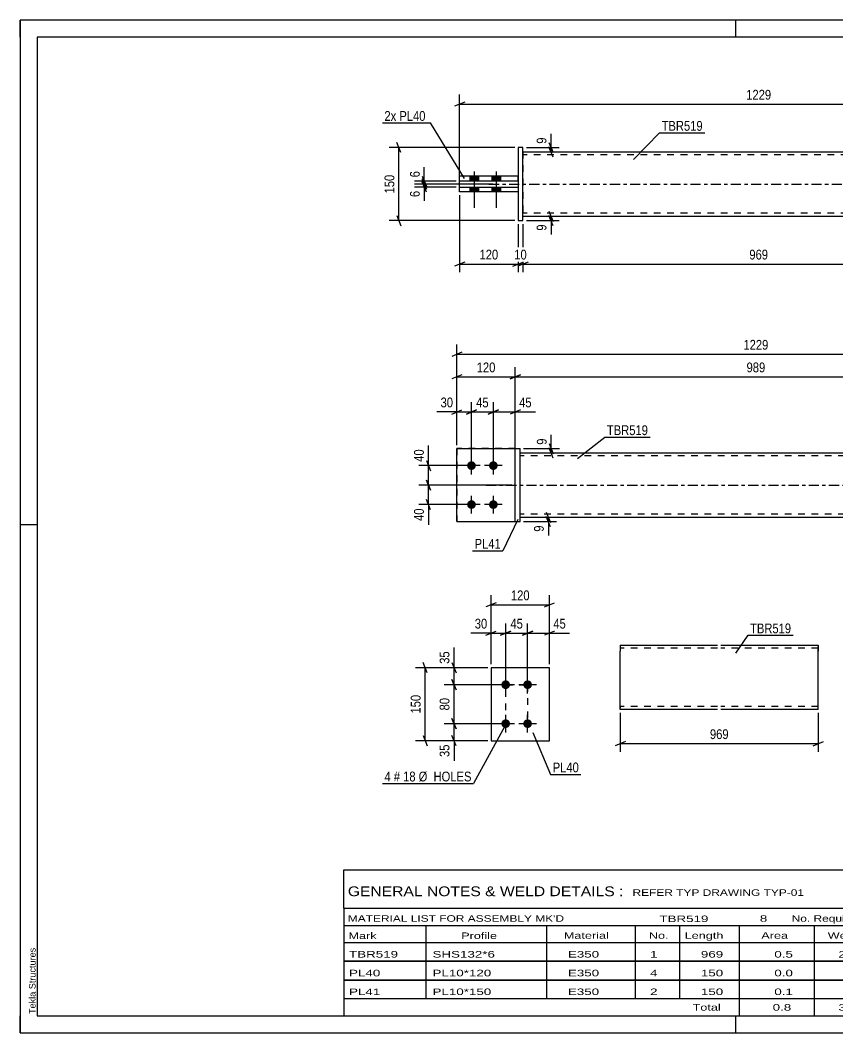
# Model space of a CAD drawing. Header units: millimetres. Extents: x 0 to 420, y 0 to 297.
# Drawn here: x 0 to 239.9, y 0 to 297 of the extents above; entities that cross this region are included whole.
import ezdxf

# ---------------------------------------------------------------- set-up
doc = ezdxf.new("R2010")
doc.units = ezdxf.units.MM
doc.linetypes.add('DXK_LINE_DOT2', pattern=[3.9198, 1.9599, -1.9599])
doc.linetypes.add('DXK_LINE_DOT3', pattern=[5.9187, 2.979, -0.9799, 0.9799, -0.9799])
doc.styles.add('Arial', font='arial.ttf', dxfattribs={"height": 0.2})
doc.styles.add('Arial Narrow', font='ARIALN.TTF', dxfattribs={"height": 0.2})

# ---------------------------------------------------------------- blocks, each defined once
blk = doc.blocks.new('Unknown-581632626-1163')
at = {"color": 5, "linetype": 'Continuous'}
for p, q in [((420, 297), (0, 297)), ((0, 297), (0, 0)), ((0, 292), (0, 297)), ((210, 292), (210, 297)), ((415, 292), (5, 292)), ((5, 292), (5, 5)), ((5, 149), (0, 149)), ((0, 0), (0, 5)), ((5, 5), (415, 5)), ((210, 0), (210, 5)), ((0, 0), (420, 0))]:
    blk.add_line(p, q, dxfattribs=at)
at = {"color": 174, "linetype": 'Continuous', "style": 'Arial'}
blk.add_text('Tekla Structures', height=1.9102, rotation=90, dxfattribs=at).set_placement((4.5, 5.5))
blk = doc.blocks.new('Part-581632626-1815 - 1791')
at = {"color": 2, "linetype": 'Continuous'}
for p, q in [((145.29, 149.92), (145.29, 171.35)), ((145.29, 171.35), (146.72, 171.35)), ((146.72, 149.92), (146.72, 171.35)), ((145.29, 149.92), (146.72, 149.92))]:
    blk.add_line(p, q, dxfattribs=at)
blk = doc.blocks.new('Bolt-581632626-1799 - 1791')
at = {"linetype": 'Continuous'}
for points in [[(132.43, 165.07, -1), (132.43, 167.64, -1)], [(138.86, 165.07, -1), (138.86, 167.64, -1)], [(132.43, 153.64, -1), (132.43, 156.21, -1)], [(138.86, 153.64, -1), (138.86, 156.21, -1)]]:
    blk.add_hatch(color=1, dxfattribs=at).paths.add_polyline_path(points)
at = {"color": 1, "linetype": 'Continuous'}
for p, q in [((135.01, 166.35), (129.86, 166.35)), ((132.43, 163.78), (132.43, 168.92)), ((141.43, 166.35), (136.29, 166.35)), ((138.86, 163.78), (138.86, 168.92)), ((132.43, 152.35), (132.43, 157.5)), ((138.86, 152.35), (138.86, 157.5)), ((135.01, 154.92), (129.86, 154.92)), ((141.43, 154.92), (136.29, 154.92))]:
    blk.add_line(p, q, dxfattribs=at)
blk = doc.blocks.new('Part-581632626-1805 - 1791')
at = {"color": 2, "linetype": 'Continuous'}
for p, q in [((146.72, 170.07), (285.12, 170.07)), ((146.72, 151.21), (285.12, 151.21))]:
    blk.add_line(p, q, dxfattribs=at)
at = {"color": 7, "linetype": 'DXK_LINE_DOT2'}
for p, q in [((146.72, 151.21), (146.72, 170.07)), ((285.12, 170.07), (285.12, 151.21)), ((285.12, 169.21), (146.72, 169.21)), ((285.12, 152.07), (146.72, 152.07))]:
    blk.add_line(p, q, dxfattribs=at)
at = {"color": 7, "linetype": 'DXK_LINE_DOT3'}
blk.add_line((136.72, 160.64), (295.12, 160.64), dxfattribs=at)
blk = doc.blocks.new('Part-581632626-1820 - 1791')
at = {"color": 7, "linetype": 'DXK_LINE_DOT2'}
for p, q in [((145.29, 171.35), (128.15, 171.35)), ((128.15, 171.35), (128.15, 149.92)), ((145.29, 149.92), (145.29, 171.35)), ((128.15, 149.92), (145.29, 149.92))]:
    blk.add_line(p, q, dxfattribs=at)
blk = doc.blocks.new('Part-581632626-1825 - 1791')
at = {"color": 2, "linetype": 'Continuous'}
for p, q in [((128.15, 149.92), (128.15, 171.35)), ((128.15, 171.35), (145.29, 171.35)), ((128.15, 149.92), (145.29, 149.92))]:
    blk.add_line(p, q, dxfattribs=at)
at = {"color": 7, "linetype": 'DXK_LINE_DOT2'}
blk.add_line((145.29, 149.92), (145.29, 171.35), dxfattribs=at)
blk = doc.blocks.new('Part-581632626-2156 - 2128')
at = {"color": 2, "linetype": 'Continuous'}
for p, q in [((147.54, 258.37), (285.95, 258.37)), ((147.54, 239.51), (285.95, 239.51))]:
    blk.add_line(p, q, dxfattribs=at)
at = {"color": 7, "linetype": 'DXK_LINE_DOT2'}
for p, q in [((147.54, 258.37), (147.54, 239.51)), ((285.95, 257.51), (147.54, 257.51)), ((285.95, 258.37), (285.95, 239.51)), ((285.95, 240.37), (147.54, 240.37))]:
    blk.add_line(p, q, dxfattribs=at)
at = {"color": 7, "linetype": 'DXK_LINE_DOT3'}
blk.add_line((137.54, 248.94), (295.95, 248.94), dxfattribs=at)
blk = doc.blocks.new('Part-581632626-2140 - 2128')
at = {"color": 2, "linetype": 'Continuous'}
for p, q in [((147.54, 259.66), (146.12, 259.66)), ((146.12, 259.66), (146.12, 238.23)), ((147.54, 238.23), (147.54, 259.66)), ((146.12, 238.23), (147.54, 238.23))]:
    blk.add_line(p, q, dxfattribs=at)
blk = doc.blocks.new('Part-581632626-2150 - 2128')
at = {"color": 2, "linetype": 'Continuous'}
for p, q in [((128.97, 248.08), (146.12, 248.08)), ((128.97, 246.65), (128.97, 248.08)), ((146.12, 246.65), (128.97, 246.65)), ((146.12, 248.08), (146.12, 246.65))]:
    blk.add_line(p, q, dxfattribs=at)
blk = doc.blocks.new('Part-581632626-2145 - 2128')
at = {"color": 2, "linetype": 'Continuous'}
for p, q in [((146.12, 251.23), (128.97, 251.23)), ((128.97, 249.8), (128.97, 251.23)), ((146.12, 249.8), (128.97, 249.8)), ((146.12, 249.8), (146.12, 251.23))]:
    blk.add_line(p, q, dxfattribs=at)
blk = doc.blocks.new('Bolt-581632626-2158 - 2128')
at = {"linetype": 'Continuous'}
for points in [[(131.97, 249.8), (134.54, 249.8), (134.54, 251.23), (131.97, 251.23)], [(131.97, 249.8), (134.54, 249.8), (134.54, 251.23), (131.97, 251.23)], [(138.4, 249.8), (140.97, 249.8), (140.97, 251.23), (138.4, 251.23)], [(138.4, 249.8), (140.97, 249.8), (140.97, 251.23), (138.4, 251.23)], [(131.97, 246.65), (134.54, 246.65), (134.54, 248.08), (131.97, 248.08)], [(131.97, 246.65), (134.54, 246.65), (134.54, 248.08), (131.97, 248.08)], [(138.4, 246.65), (140.97, 246.65), (140.97, 248.08), (138.4, 248.08)], [(138.4, 246.65), (140.97, 246.65), (140.97, 248.08), (138.4, 248.08)]]:
    blk.add_hatch(color=1, dxfattribs=at).paths.add_polyline_path(points)
at = {"color": 1, "linetype": 'Continuous'}
for p, q in [((133.26, 252.65), (133.26, 241.94)), ((133.26, 252.65), (133.26, 241.94)), ((139.69, 252.65), (139.69, 241.94)), ((139.69, 252.65), (139.69, 241.94)), ((131.97, 251.23), (131.97, 249.8)), ((131.97, 251.23), (131.97, 249.8)), ((134.54, 251.23), (134.54, 249.8)), ((134.54, 251.23), (134.54, 249.8)), ((138.4, 251.23), (138.4, 249.8)), ((138.4, 251.23), (138.4, 249.8)), ((140.97, 251.23), (140.97, 249.8)), ((140.97, 251.23), (140.97, 249.8)), ((131.97, 248.08), (131.97, 246.65)), ((131.97, 248.08), (131.97, 246.65)), ((134.54, 248.08), (134.54, 246.65)), ((134.54, 248.08), (134.54, 246.65)), ((138.4, 248.08), (138.4, 246.65)), ((138.4, 248.08), (138.4, 246.65)), ((140.97, 248.08), (140.97, 246.65)), ((140.97, 248.08), (140.97, 246.65))]:
    blk.add_line(p, q, dxfattribs=at)
blk = doc.blocks.new('Bolt-581632626-1444 - 1410')
at = {"linetype": 'Continuous'}
for points in [[(142.48, 100.81, -1), (142.48, 103.38, -1)], [(148.91, 100.81, -1), (148.91, 103.38, -1)], [(142.48, 89.38, -1), (142.48, 91.95, -1)], [(148.91, 89.38, -1), (148.91, 91.95, -1)]]:
    blk.add_hatch(color=1, dxfattribs=at).paths.add_polyline_path(points)
at = {"color": 1, "linetype": 'Continuous'}
for p, q in [((142.48, 99.52), (142.48, 104.66)), ((148.91, 99.52), (148.91, 104.66)), ((145.05, 102.09), (139.91, 102.09)), ((151.48, 102.09), (146.34, 102.09)), ((142.48, 88.09), (142.48, 93.24)), ((148.91, 88.09), (148.91, 93.24)), ((145.05, 90.66), (139.91, 90.66)), ((151.48, 90.66), (146.34, 90.66))]:
    blk.add_line(p, q, dxfattribs=at)
blk = doc.blocks.new('Part-581632626-1459 - 1410')
at = {"color": 2, "linetype": 'Continuous'}
for p, q in [((155.34, 107.09), (138.2, 107.09)), ((138.2, 107.09), (138.2, 85.66)), ((155.34, 85.66), (155.34, 107.09)), ((138.2, 85.66), (155.34, 85.66))]:
    blk.add_line(p, q, dxfattribs=at)
blk = doc.blocks.new('Part-581632626-1273 - 1255')
at = {"color": 2, "linetype": 'Continuous'}
for p, q in [((176.1, 113.66), (176.1, 111.95)), ((176.1, 113.66), (204.67, 113.66)), ((205.67, 113.66), (234.24, 113.66)), ((234.24, 113.66), (234.24, 113.53)), ((234.24, 113.53), (234.24, 111.95)), ((176.1, 95.86), (176.1, 111.95)), ((234.24, 94.8), (234.24, 111.95)), ((176.1, 94.93), (176.1, 95.86)), ((176.1, 94.8), (176.1, 94.93)), ((204.67, 94.8), (176.1, 94.8)), ((234.24, 94.8), (205.67, 94.8))]:
    blk.add_line(p, q, dxfattribs=at)
at = {"color": 7, "linetype": 'DXK_LINE_DOT2'}
for p, q in [((234.24, 111.95), (234.24, 113.16)), ((204.67, 112.8), (176.1, 112.8)), ((234.24, 112.8), (205.67, 112.8)), ((176.1, 95.86), (176.1, 95.3)), ((176.1, 95.66), (176.1, 95.72)), ((204.67, 95.66), (176.1, 95.66)), ((234.24, 95.66), (205.67, 95.66)), ((234.24, 95.66), (234.24, 95.72))]:
    blk.add_line(p, q, dxfattribs=at)
blk = doc.blocks.new('Rectangle-581632626-1568 - 1410')
at = {"color": 1, "linetype": 'DXK_LINE_DOT2'}
blk.add_lwpolyline([(142.48, 102.09), (148.91, 102.09), (148.91, 90.66), (142.48, 90.66), (142.48, 102.09)], close=True, dxfattribs=at)
blk = doc.blocks.new('StraightDimension-581632626-1869 - 1791')
at = {"color": 7, "linetype": 'Continuous'}
for p, q in [((144.29, 160.64), (116.95, 160.64)), ((119.2, 162.14), (120.4, 159.14)), ((119.8, 154.92), (119.8, 160.64)), ((131.43, 154.92), (116.95, 154.92)), ((120.4, 153.42), (119.2, 156.42))]:
    blk.add_line(p, q, dxfattribs=at)
at = {"color": 0}
blk.add_wipeout([(119.05, 154.4), (114.85, 154.4), (114.85, 149.54), (119.05, 149.54)], dxfattribs=at)
at = {"color": 7, "linetype": 'Continuous'}
blk.add_line((119.8, 154.92), (119.8, 149.02), dxfattribs=at)
blk.add_line((119.8, 154.92), (119.8, 149.02), dxfattribs=at)
at = {"color": 3, "style": 'Arial Narrow'}
blk.add_text('40', height=2.863, rotation=90.0002, dxfattribs=at).set_placement((118.45, 150.14))
blk = doc.blocks.new('StraightDimension-581632626-2089 - 1791')
at = {"color": 7, "linetype": 'Continuous'}
for p, q in [((155.25, 172.85), (156.45, 169.85)), ((147.72, 171.35), (158.25, 171.35)), ((147.72, 170.07), (158.25, 170.07)), ((156.45, 168.57), (155.25, 171.57)), ((155.85, 170.07), (155.85, 171.35))]:
    blk.add_line(p, q, dxfattribs=at)
at = {"color": 0}
blk.add_wipeout([(155.1, 174.91), (150.9, 174.91), (150.9, 171.88), (155.1, 171.88)], dxfattribs=at)
at = {"color": 7, "linetype": 'Continuous'}
blk.add_line((155.85, 171.35), (155.85, 175.43), dxfattribs=at)
blk.add_line((155.85, 171.35), (155.85, 175.43), dxfattribs=at)
at = {"color": 3, "style": 'Arial Narrow'}
blk.add_text('9', height=2.86, rotation=90.0002, dxfattribs=at).set_placement((154.5, 172.48))
blk = doc.blocks.new('StraightDimension-581632626-1924 - 1791')
at = {"color": 7, "linetype": 'Continuous'}
for p, q in [((132.43, 167.35), (132.43, 184.95)), ((138.86, 167.35), (138.86, 184.95)), ((130.93, 181.5), (133.93, 182.7)), ((132.43, 182.1), (138.86, 182.1)), ((140.36, 182.7), (137.36, 181.5))]:
    blk.add_line(p, q, dxfattribs=at)
at = {"color": 0}
blk.add_wipeout([(138.08, 182.85), (138.08, 187.05), (133.22, 187.05), (133.22, 182.85)], dxfattribs=at)
at = {"color": 3, "style": 'Arial Narrow'}
blk.add_text('45', height=2.863, dxfattribs=at).set_placement((133.82, 183.45))
blk = doc.blocks.new('StraightDimension-581632626-1860 - 1791')
at = {"color": 7, "linetype": 'Continuous'}
for p, q in [((154.4, 152.71), (155.6, 149.71)), ((147.72, 151.21), (157.4, 151.21)), ((147.72, 149.92), (157.4, 149.92)), ((155.6, 148.42), (154.4, 151.42)), ((155, 149.92), (155, 151.21))]:
    blk.add_line(p, q, dxfattribs=at)
at = {"color": 0}
blk.add_wipeout([(154.25, 149.4), (150.05, 149.4), (150.05, 146.37), (154.25, 146.37)], dxfattribs=at)
at = {"color": 7, "linetype": 'Continuous'}
blk.add_line((155, 149.92), (155, 145.85), dxfattribs=at)
blk.add_line((155, 149.92), (155, 145.85), dxfattribs=at)
at = {"color": 3, "style": 'Arial Narrow'}
blk.add_text('9', height=2.86, rotation=90.0002, dxfattribs=at).set_placement((153.65, 146.97))
blk = doc.blocks.new('StraightDimension-581632626-1878 - 1791')
at = {"color": 7, "linetype": 'Continuous'}
for p, q in [((131.43, 166.35), (116.95, 166.35)), ((119.2, 167.85), (120.4, 164.85)), ((119.8, 160.64), (119.8, 166.35)), ((144.29, 160.64), (116.95, 160.64)), ((120.4, 159.14), (119.2, 162.14))]:
    blk.add_line(p, q, dxfattribs=at)
at = {"color": 0}
blk.add_wipeout([(119.05, 171.73), (114.85, 171.73), (114.85, 166.88), (119.05, 166.88)], dxfattribs=at)
at = {"color": 7, "linetype": 'Continuous'}
blk.add_line((119.8, 166.35), (119.8, 172.26), dxfattribs=at)
blk.add_line((119.8, 166.35), (119.8, 172.26), dxfattribs=at)
at = {"color": 3, "style": 'Arial Narrow'}
blk.add_text('40', height=2.863, rotation=90.0002, dxfattribs=at).set_placement((118.45, 167.48))
blk = doc.blocks.new('StraightDimension-581632626-1908 - 1791')
at = {"color": 7, "linetype": 'Continuous'}
for p, q in [((138.86, 167.35), (138.86, 184.95)), ((145.29, 172.35), (145.29, 184.95)), ((137.36, 181.5), (140.36, 182.7)), ((138.86, 182.1), (145.29, 182.1)), ((146.79, 182.7), (143.79, 181.5))]:
    blk.add_line(p, q, dxfattribs=at)
at = {"color": 0}
blk.add_wipeout([(150.67, 182.85), (150.67, 187.05), (145.82, 187.05), (145.82, 182.85)], dxfattribs=at)
at = {"color": 7, "linetype": 'Continuous'}
blk.add_line((145.29, 182.1), (151.2, 182.1), dxfattribs=at)
blk.add_line((145.29, 182.1), (151.2, 182.1), dxfattribs=at)
at = {"color": 3, "style": 'Arial Narrow'}
blk.add_text('45', height=2.863, dxfattribs=at).set_placement((146.42, 183.45))
blk = doc.blocks.new('StraightDimension-581632626-1937 - 1791')
at = {"color": 7, "linetype": 'Continuous'}
for p, q in [((128.15, 172.35), (128.15, 184.95)), ((132.43, 167.35), (132.43, 184.95)), ((126.65, 181.5), (129.65, 182.7)), ((128.15, 182.1), (132.43, 182.1)), ((133.93, 182.7), (130.93, 181.5))]:
    blk.add_line(p, q, dxfattribs=at)
at = {"color": 0}
blk.add_wipeout([(127.62, 182.85), (127.62, 187.05), (122.77, 187.05), (122.77, 182.85)], dxfattribs=at)
at = {"color": 7, "linetype": 'Continuous'}
blk.add_line((128.15, 182.1), (122.24, 182.1), dxfattribs=at)
blk.add_line((128.15, 182.1), (122.24, 182.1), dxfattribs=at)
at = {"color": 3, "style": 'Arial Narrow'}
blk.add_text('30', height=2.863, dxfattribs=at).set_placement((123.37, 183.45))
blk = doc.blocks.new('StraightDimension-581632626-2023 - 1791')
at = {"color": 7, "linetype": 'Continuous'}
for p, q in [((129.65, 199.61), (126.65, 198.41)), ((128.15, 172.35), (128.15, 201.86)), ((128.15, 199.01), (303.69, 199.01)), ((302.19, 198.41), (305.19, 199.61)), ((303.69, 172.35), (303.69, 201.86))]:
    blk.add_line(p, q, dxfattribs=at)
at = {"color": 0}
blk.add_wipeout([(220.18, 199.76), (220.18, 203.96), (211.66, 203.96), (211.66, 199.76)], dxfattribs=at)
at = {"color": 3, "style": 'Arial Narrow'}
blk.add_text('1229', height=2.863, dxfattribs=at).set_placement((212.26, 200.36))
blk = doc.blocks.new('StraightDimension-581632626-3385 - 1791')
at = {"color": 7, "linetype": 'Continuous'}
for p, q in [((145.29, 161.64), (145.29, 195.24)), ((286.55, 172.35), (286.55, 195.24)), ((146.79, 192.99), (143.79, 191.79)), ((145.29, 192.39), (286.55, 192.39)), ((285.05, 191.79), (288.05, 192.99))]:
    blk.add_line(p, q, dxfattribs=at)
at = {"color": 0}
blk.add_wipeout([(219.26, 193.14), (219.26, 197.34), (212.58, 197.34), (212.58, 193.14)], dxfattribs=at)
at = {"color": 3, "style": 'Arial Narrow'}
blk.add_text('989', height=2.863, dxfattribs=at).set_placement((213.18, 193.74))
blk = doc.blocks.new('StraightDimension-581632626-3386 - 1791')
at = {"color": 7, "linetype": 'Continuous'}
for p, q in [((128.15, 172.35), (128.15, 195.24)), ((145.29, 161.64), (145.29, 195.24)), ((129.65, 192.99), (126.65, 191.79)), ((128.15, 192.39), (145.29, 192.39)), ((143.79, 191.79), (146.79, 192.99))]:
    blk.add_line(p, q, dxfattribs=at)
at = {"color": 0}
blk.add_wipeout([(140.06, 193.14), (140.06, 197.34), (133.38, 197.34), (133.38, 193.14)], dxfattribs=at)
at = {"color": 3, "style": 'Arial Narrow'}
blk.add_text('120', height=2.863, dxfattribs=at).set_placement((133.98, 193.74))
blk = doc.blocks.new('StraightDimension-581632626-2214 - 2128')
at = {"color": 7, "linetype": 'Continuous'}
for p, q in [((148.54, 259.66), (158.18, 259.66)), ((155.18, 261.16), (156.38, 258.16)), ((156.38, 256.87), (155.18, 259.87)), ((155.78, 258.37), (155.78, 259.66)), ((148.54, 258.37), (158.18, 258.37))]:
    blk.add_line(p, q, dxfattribs=at)
at = {"color": 0}
blk.add_wipeout([(155.03, 263.21), (150.83, 263.21), (150.83, 260.18), (155.03, 260.18)], dxfattribs=at)
at = {"color": 7, "linetype": 'Continuous'}
blk.add_line((155.78, 259.66), (155.78, 263.73), dxfattribs=at)
blk.add_line((155.78, 259.66), (155.78, 263.73), dxfattribs=at)
at = {"color": 3, "style": 'Arial Narrow'}
blk.add_text('9', height=2.86, rotation=90.0002, dxfattribs=at).set_placement((154.43, 260.78))
blk = doc.blocks.new('StraightDimension-581632626-3455 - 2128')
at = {"color": 7, "linetype": 'Continuous'}
for p, q in [((128.97, 245.65), (128.97, 223.08)), ((146.12, 237.23), (146.12, 223.08)), ((130.47, 226.08), (127.47, 224.88)), ((144.62, 224.88), (147.62, 226.08)), ((128.97, 225.48), (146.12, 225.48))]:
    blk.add_line(p, q, dxfattribs=at)
at = {"color": 0}
blk.add_wipeout([(140.89, 226.23), (140.89, 230.43), (134.2, 230.43), (134.2, 226.23)], dxfattribs=at)
at = {"color": 3, "style": 'Arial Narrow'}
blk.add_text('120', height=2.863, dxfattribs=at).set_placement((134.8, 226.83))
blk = doc.blocks.new('StraightDimension-581632626-2162 - 2128')
at = {"color": 7, "linetype": 'Continuous'}
for p, q in [((127.97, 249.8), (115.75, 249.8)), ((118, 251.3), (119.2, 248.3)), ((119.2, 247.44), (118, 250.44)), ((118.6, 248.94), (118.6, 249.8)), ((138.69, 248.94), (115.75, 248.94))]:
    blk.add_line(p, q, dxfattribs=at)
at = {"color": 0}
blk.add_wipeout([(117.85, 253.35), (113.65, 253.35), (113.65, 250.32), (117.85, 250.32)], dxfattribs=at)
at = {"color": 7, "linetype": 'Continuous'}
blk.add_line((118.6, 249.8), (118.6, 253.88), dxfattribs=at)
blk.add_line((118.6, 249.8), (118.6, 253.88), dxfattribs=at)
at = {"color": 3, "style": 'Arial Narrow'}
blk.add_text('6', height=2.86, rotation=90.0002, dxfattribs=at).set_placement((117.25, 250.92))
blk = doc.blocks.new('StraightDimension-581632626-2174 - 2128')
at = {"color": 7, "linetype": 'Continuous'}
for p, q in [((118, 250.44), (119.2, 247.44)), ((119.2, 246.58), (118, 249.58)), ((138.69, 248.94), (115.75, 248.94)), ((127.97, 248.08), (115.75, 248.08)), ((118.6, 248.08), (118.6, 248.94))]:
    blk.add_line(p, q, dxfattribs=at)
at = {"color": 0}
blk.add_wipeout([(117.85, 247.56), (113.65, 247.56), (113.65, 244.53), (117.85, 244.53)], dxfattribs=at)
at = {"color": 7, "linetype": 'Continuous'}
blk.add_line((118.6, 248.08), (118.6, 244.01), dxfattribs=at)
blk.add_line((118.6, 248.08), (118.6, 244.01), dxfattribs=at)
at = {"color": 3, "style": 'Arial Narrow'}
blk.add_text('6', height=2.86, rotation=90.0002, dxfattribs=at).set_placement((117.25, 245.13))
blk = doc.blocks.new('StraightDimension-581632626-2282 - 2128')
at = {"color": 7, "linetype": 'Continuous'}
for p, q in [((128.97, 247.65), (128.97, 275.22)), ((304.52, 247.66), (304.52, 275.22)), ((130.47, 272.97), (127.47, 271.77)), ((128.97, 272.37), (304.52, 272.37)), ((303.02, 271.77), (306.02, 272.97))]:
    blk.add_line(p, q, dxfattribs=at)
at = {"color": 0}
blk.add_wipeout([(221, 273.12), (221, 277.32), (212.49, 277.32), (212.49, 273.12)], dxfattribs=at)
at = {"color": 3, "style": 'Arial Narrow'}
blk.add_text('1229', height=2.863, dxfattribs=at).set_placement((213.09, 273.72))
blk = doc.blocks.new('StraightDimension-581632626-2293 - 2128')
at = {"color": 7, "linetype": 'Continuous'}
for p, q in [((145.12, 259.66), (108.29, 259.66)), ((111.74, 258.16), (110.54, 261.16)), ((111.14, 238.23), (111.14, 259.66)), ((145.12, 238.23), (108.29, 238.23)), ((110.54, 239.73), (111.74, 236.73))]:
    blk.add_line(p, q, dxfattribs=at)
at = {"color": 0}
blk.add_wipeout([(110.39, 252.28), (106.19, 252.28), (106.19, 245.6), (110.39, 245.6)], dxfattribs=at)
at = {"color": 3, "style": 'Arial Narrow'}
blk.add_text('150', height=2.863, rotation=90.0002, dxfattribs=at).set_placement((109.79, 246.2))
blk = doc.blocks.new('StraightDimension-581632626-2304 - 2128')
at = {"color": 7, "linetype": 'Continuous'}
for p, q in [((155.18, 241.01), (156.38, 238.01)), ((148.54, 239.51), (158.18, 239.51)), ((148.54, 238.23), (158.18, 238.23)), ((156.38, 236.73), (155.18, 239.73)), ((155.78, 238.23), (155.78, 239.51))]:
    blk.add_line(p, q, dxfattribs=at)
at = {"color": 0}
blk.add_wipeout([(155.03, 237.7), (150.83, 237.7), (150.83, 234.67), (155.03, 234.67)], dxfattribs=at)
at = {"color": 7, "linetype": 'Continuous'}
blk.add_line((155.78, 238.23), (155.78, 234.15), dxfattribs=at)
blk.add_line((155.78, 238.23), (155.78, 234.15), dxfattribs=at)
at = {"color": 3, "style": 'Arial Narrow'}
blk.add_text('9', height=2.86, rotation=90.0002, dxfattribs=at).set_placement((154.43, 235.27))
blk = doc.blocks.new('StraightDimension-581632626-3453 - 2128')
at = {"color": 7, "linetype": 'Continuous'}
for p, q in [((147.54, 237.23), (147.54, 223.08)), ((285.95, 237.23), (285.95, 223.08)), ((149.04, 226.08), (146.04, 224.88)), ((284.45, 224.88), (287.45, 226.08)), ((147.54, 225.48), (285.95, 225.48))]:
    blk.add_line(p, q, dxfattribs=at)
at = {"color": 0}
blk.add_wipeout([(220.09, 226.23), (220.09, 230.43), (213.4, 230.43), (213.4, 226.23)], dxfattribs=at)
at = {"color": 3, "style": 'Arial Narrow'}
blk.add_text('969', height=2.863, dxfattribs=at).set_placement((214, 226.83))
blk = doc.blocks.new('StraightDimension-581632626-3454 - 2128')
at = {"color": 7, "linetype": 'Continuous'}
for p, q in [((146.12, 237.23), (146.12, 223.08)), ((147.54, 237.23), (147.54, 223.08)), ((144.62, 224.88), (147.62, 226.08)), ((149.04, 226.08), (146.04, 224.88)), ((146.12, 225.48), (147.54, 225.48))]:
    blk.add_line(p, q, dxfattribs=at)
at = {"color": 0}
blk.add_wipeout([(149.26, 226.23), (149.26, 230.43), (144.4, 230.43), (144.4, 226.23)], dxfattribs=at)
at = {"color": 3, "style": 'Arial Narrow'}
blk.add_text('10', height=2.863, dxfattribs=at).set_placement((145, 226.83))
blk = doc.blocks.new('StraightDimension-581632626-1474 - 1410')
at = {"color": 7, "linetype": 'Continuous'}
for p, q in [((141.48, 102.09), (124.46, 102.09)), ((126.71, 103.59), (127.91, 100.59)), ((127.31, 90.66), (127.31, 102.09)), ((127.91, 89.16), (126.71, 92.16)), ((141.48, 90.66), (124.46, 90.66))]:
    blk.add_line(p, q, dxfattribs=at)
at = {"color": 0}
blk.add_wipeout([(126.56, 98.81), (122.36, 98.81), (122.36, 93.95), (126.56, 93.95)], dxfattribs=at)
at = {"color": 3, "style": 'Arial Narrow'}
blk.add_text('80', height=2.863, rotation=90.0002, dxfattribs=at).set_placement((125.96, 94.55))
blk = doc.blocks.new('StraightDimension-581632626-1484 - 1410')
at = {"color": 7, "linetype": 'Continuous'}
for p, q in [((137.2, 107.09), (124.46, 107.09)), ((126.71, 108.59), (127.91, 105.59)), ((127.31, 102.09), (127.31, 107.09)), ((141.48, 102.09), (124.46, 102.09)), ((127.91, 100.59), (126.71, 103.59))]:
    blk.add_line(p, q, dxfattribs=at)
at = {"color": 0}
blk.add_wipeout([(126.56, 112.47), (122.36, 112.47), (122.36, 107.62), (126.56, 107.62)], dxfattribs=at)
at = {"color": 7, "linetype": 'Continuous'}
blk.add_line((127.31, 107.09), (127.31, 113), dxfattribs=at)
blk.add_line((127.31, 107.09), (127.31, 113), dxfattribs=at)
at = {"color": 3, "style": 'Arial Narrow'}
blk.add_text('35', height=2.863, rotation=90.0002, dxfattribs=at).set_placement((125.96, 108.22))
blk = doc.blocks.new('StraightDimension-581632626-1461 - 1410')
at = {"color": 7, "linetype": 'Continuous'}
for p, q in [((126.71, 92.16), (127.91, 89.16)), ((141.48, 90.66), (124.46, 90.66)), ((127.31, 85.66), (127.31, 90.66)), ((127.91, 84.16), (126.71, 87.16)), ((137.2, 85.66), (124.46, 85.66))]:
    blk.add_line(p, q, dxfattribs=at)
at = {"color": 0}
blk.add_wipeout([(126.56, 85.14), (122.36, 85.14), (122.36, 80.28), (126.56, 80.28)], dxfattribs=at)
at = {"color": 7, "linetype": 'Continuous'}
blk.add_line((127.31, 85.66), (127.31, 79.76), dxfattribs=at)
blk.add_line((127.31, 85.66), (127.31, 79.76), dxfattribs=at)
at = {"color": 3, "style": 'Arial Narrow'}
blk.add_text('35', height=2.863, rotation=90.0002, dxfattribs=at).set_placement((125.96, 80.88))
blk = doc.blocks.new('StraightDimension-581632626-1498 - 1410')
at = {"color": 7, "linetype": 'Continuous'}
for p, q in [((137.2, 107.09), (115.99, 107.09)), ((119.44, 105.59), (118.24, 108.59)), ((118.84, 85.66), (118.84, 107.09)), ((118.24, 87.16), (119.44, 84.16)), ((137.2, 85.66), (115.99, 85.66))]:
    blk.add_line(p, q, dxfattribs=at)
at = {"color": 0}
blk.add_wipeout([(118.09, 99.72), (113.89, 99.72), (113.89, 93.04), (118.09, 93.04)], dxfattribs=at)
at = {"color": 3, "style": 'Arial Narrow'}
blk.add_text('150', height=2.863, rotation=90.0002, dxfattribs=at).set_placement((117.49, 93.64))
blk = doc.blocks.new('StraightDimension-581632626-1515 - 1410')
at = {"color": 7, "linetype": 'Continuous'}
for p, q in [((138.2, 108.09), (138.2, 120.07)), ((142.48, 103.09), (142.48, 120.07)), ((136.7, 116.62), (139.7, 117.82)), ((138.2, 117.22), (142.48, 117.22)), ((143.98, 117.82), (140.98, 116.62))]:
    blk.add_line(p, q, dxfattribs=at)
at = {"color": 0}
blk.add_wipeout([(137.67, 117.97), (137.67, 122.17), (132.81, 122.17), (132.81, 117.97)], dxfattribs=at)
at = {"color": 7, "linetype": 'Continuous'}
blk.add_line((138.2, 117.22), (132.29, 117.22), dxfattribs=at)
blk.add_line((138.2, 117.22), (132.29, 117.22), dxfattribs=at)
at = {"color": 3, "style": 'Arial Narrow'}
blk.add_text('30', height=2.863, dxfattribs=at).set_placement((133.41, 118.57))
blk = doc.blocks.new('StraightDimension-581632626-1528 - 1410')
at = {"color": 7, "linetype": 'Continuous'}
for p, q in [((142.48, 103.09), (142.48, 120.07)), ((148.91, 103.09), (148.91, 120.07)), ((140.98, 116.62), (143.98, 117.82)), ((142.48, 117.22), (148.91, 117.22)), ((150.41, 117.82), (147.41, 116.62))]:
    blk.add_line(p, q, dxfattribs=at)
at = {"color": 0}
blk.add_wipeout([(148.12, 117.97), (148.12, 122.17), (143.27, 122.17), (143.27, 117.97)], dxfattribs=at)
at = {"color": 3, "style": 'Arial Narrow'}
blk.add_text('45', height=2.863, dxfattribs=at).set_placement((143.87, 118.57))
blk = doc.blocks.new('StraightDimension-581632626-1538 - 1410')
at = {"color": 7, "linetype": 'Continuous'}
for p, q in [((148.91, 103.09), (148.91, 120.07)), ((155.34, 108.09), (155.34, 120.07)), ((147.41, 116.62), (150.41, 117.82)), ((148.91, 117.22), (155.34, 117.22)), ((156.84, 117.82), (153.84, 116.62))]:
    blk.add_line(p, q, dxfattribs=at)
at = {"color": 0}
blk.add_wipeout([(160.72, 117.97), (160.72, 122.17), (155.86, 122.17), (155.86, 117.97)], dxfattribs=at)
at = {"color": 7, "linetype": 'Continuous'}
blk.add_line((155.34, 117.22), (161.24, 117.22), dxfattribs=at)
blk.add_line((155.34, 117.22), (161.24, 117.22), dxfattribs=at)
at = {"color": 3, "style": 'Arial Narrow'}
blk.add_text('45', height=2.863, dxfattribs=at).set_placement((156.46, 118.57))
blk = doc.blocks.new('StraightDimension-581632626-1552 - 1410')
at = {"color": 7, "linetype": 'Continuous'}
for p, q in [((138.2, 108.09), (138.2, 128.37)), ((155.34, 108.09), (155.34, 128.37)), ((139.7, 126.12), (136.7, 124.92)), ((138.2, 125.52), (155.34, 125.52)), ((153.84, 124.92), (156.84, 126.12))]:
    blk.add_line(p, q, dxfattribs=at)
at = {"color": 0}
blk.add_wipeout([(150.11, 126.27), (150.11, 130.47), (143.42, 130.47), (143.42, 126.27)], dxfattribs=at)
at = {"color": 3, "style": 'Arial Narrow'}
blk.add_text('120', height=2.863, dxfattribs=at).set_placement((144.02, 126.87))
blk = doc.blocks.new('StraightDimension-581632626-1353 - 1255')
at = {"color": 7, "linetype": 'Continuous'}
for p, q in [((176.1, 93.8), (176.1, 82.4)), ((234.24, 93.8), (234.24, 82.4)), ((177.6, 85.4), (174.6, 84.2)), ((176.1, 84.8), (234.24, 84.8)), ((232.74, 84.2), (235.74, 85.4))]:
    blk.add_line(p, q, dxfattribs=at)
at = {"color": 0}
blk.add_wipeout([(208.52, 85.55), (208.52, 89.75), (201.83, 89.75), (201.83, 85.55)], dxfattribs=at)
at = {"color": 3, "style": 'Arial Narrow'}
blk.add_text('969', height=2.863, dxfattribs=at).set_placement((202.43, 86.15))
blk = doc.blocks.new('Unknown-581632626-3645')
at = {"color": 7, "linetype": 'Continuous'}
for p, q in [((95, 47.75), (255, 47.75)), ((95, 36.5), (95, 47.75)), ((255, 47.75), (255, 36.5)), ((95, 36.5), (255, 36.5)), ((95, 36.5), (95, 31.5)), ((255, 36.5), (255, 31.5)), ((95, 31.5), (255, 31.5)), ((95, 31.5), (95, 26.5)), ((119, 31.5), (119, 26.5)), ((154.5, 31.5), (154.5, 26.5)), ((180.5, 31.5), (180.5, 26.5)), ((193.5, 31.5), (193.5, 26.5)), ((211, 31.5), (211, 26.5)), ((233, 31.5), (233, 26.5)), ((255, 31.5), (255, 26.5)), ((95, 26.5), (255, 26.5)), ((95, 26.45), (95, 21.05)), ((95, 26.45), (255, 26.45)), ((119, 26.5), (119, 21)), ((154.5, 26.5), (154.5, 21)), ((180.5, 26.5), (180.5, 21)), ((193.5, 26.5), (193.5, 21)), ((211, 26.5), (211, 21)), ((233, 26.5), (233, 21)), ((255, 26.45), (255, 21.05)), ((95, 21.05), (255, 21.05)), ((95, 20.95), (95, 15.55)), ((95, 20.95), (255, 20.95)), ((119, 21), (119, 15.5)), ((154.5, 21), (154.5, 15.5)), ((180.5, 21), (180.5, 15.5)), ((193.5, 21), (193.5, 15.5)), ((211, 21), (211, 15.5)), ((233, 21), (233, 15.5)), ((255, 20.95), (255, 15.55)), ((95, 15.55), (255, 15.55)), ((95, 15.45), (95, 10.05)), ((95, 15.45), (255, 15.45)), ((119, 15.5), (119, 10)), ((154.5, 15.5), (154.5, 10)), ((180.5, 15.5), (180.5, 10)), ((193.5, 15.5), (193.5, 10)), ((211, 15.5), (211, 10)), ((233, 15.5), (233, 10)), ((255, 15.45), (255, 10.05)), ((95, 10.05), (255, 10.05)), ((95, 10), (255, 10)), ((95, 10), (95, 5)), ((211, 10), (211, 5)), ((233, 10), (233, 5)), ((255, 10), (255, 5)), ((95, 5), (255, 5))]:
    blk.add_line(p, q, dxfattribs=at)
at = {"color": 7, "style": 'Arial Narrow'}
for s, height, width, p in [('GENERAL NOTES & WELD DETAILS :', 2.8633, 1.4, (96.15, 40.06)), ('REFER TYP DRAWING TYP-01', 1.9089, 1.6, (179.7, 40.16)), ("MATERIAL LIST FOR ASSEMBLY MK'D", 1.9089, 1.6, (96.15, 32.56)), ('TBR519', 1.909, 1.794707, (187.59, 32.47)), ('8', 1.91, 1.794707, (217.08, 32.56)), ('No. Required', 1.9089, 1.6, (226.41, 32.56)), ('Mark', 1.909, 1.7, (96.34, 27.5)), ('Profile', 1.909, 1.7, (129.41, 27.5)), ('Material', 1.909, 1.7, (159.54, 27.56)), ('No.', 1.909, 1.7, (184.5, 27.56)), ('Length', 1.909, 1.7, (195, 27.56)), ('Area', 1.909, 1.7, (217.5, 27.56)), ('Weight', 1.909, 1.7, (237, 27.56))]:
    blk.add_text(s, height=height, dxfattribs=dict(at, width=width)).set_placement(p)
at = {"color": 7, "linetype": 'Continuous', "style": 'Arial Narrow'}
for s, height, width, p in [('TBR519', 1.909, 1.794707, (96.5, 22.06)), ('SHS132*6', 1.909, 1.794707, (121, 22.06)), ('E350', 1.909, 1.794707, (160.74, 22.06)), ('1', 1.91, 1.794707, (184.86, 22.06)), ('969', 1.909, 1.794707, (199.77, 22.06)), ('0.5', 1.909, 1.794707, (221.32, 22.06)), ('23.0', 1.909, 1.794707, (240.14, 22.06)), ('PL40', 1.909, 1.794707, (96.5, 16.56)), ('PL10*120', 1.909, 1.794707, (121, 16.56)), ('E350', 1.909, 1.794707, (160.74, 16.56)), ('4', 1.91, 1.794707, (184.86, 16.56)), ('150', 1.909, 1.794707, (199.77, 16.56)), ('0.0', 1.909, 1.794707, (221.32, 16.56)), ('5.7', 1.909, 1.794707, (242.33, 16.56)), ('PL41', 1.909, 1.794707, (96.5, 11.06)), ('PL10*150', 1.909, 1.794707, (121, 11.06)), ('E350', 1.909, 1.794707, (160.74, 11.06)), ('2', 1.91, 1.794707, (184.86, 11.06)), ('150', 1.909, 1.794707, (199.77, 11.06)), ('0.1', 1.909, 1.794707, (221.32, 11.06)), ('3.5', 1.909, 1.794707, (242.33, 11.06)), ('Total', 1.909, 1.7, (197.33, 6.5)), ('0.8', 1.909, 1.794707, (220.83, 6.5)), ('32.2', 1.909, 1.794707, (240.14, 6.5))]:
    blk.add_text(s, height=height, dxfattribs=dict(at, width=width)).set_placement(p)
blk = doc.blocks.new('Mark-581632626-1801 - 1791')
at = {"color": 0}
blk.add_wipeout([(184.25, 175.32), (184.25, 178.32), (172.19, 178.32), (172.19, 175.32)], dxfattribs=at)
blk.add_wipeout([(184.25, 175.32), (184.25, 178.32), (172.19, 178.32), (172.19, 175.32)], dxfattribs=at)
at = {"color": 30, "linetype": 'Continuous'}
for p, q in [((163.6, 168.49), (171.59, 174.72)), ((171.59, 174.72), (184.85, 174.72))]:
    blk.add_line(p, q, dxfattribs=at)
at = {"color": 3, "style": 'Arial Narrow'}
blk.add_text('TBR519', height=2.863, dxfattribs=at).set_placement((172.19, 175.32))
blk = doc.blocks.new('Mark-581632626-1811 - 1791')
at = {"color": 0}
blk.add_wipeout([(141.04, 141.99), (141.04, 144.99), (133.36, 144.99), (133.36, 141.99)], dxfattribs=at)
blk.add_wipeout([(141.04, 141.99), (141.04, 144.99), (133.36, 144.99), (133.36, 141.99)], dxfattribs=at)
at = {"color": 30, "linetype": 'Continuous'}
for p in [(146.06, 150.54), (132.76, 141.39)]:
    blk.add_line(p, (141.64, 141.39), dxfattribs=at)
at = {"color": 3, "style": 'Arial Narrow'}
blk.add_text('PL41', height=2.863, dxfattribs=at).set_placement((133.36, 141.99))
blk = doc.blocks.new('Mark-581632626-2152 - 2128')
at = {"color": 0}
blk.add_wipeout([(200.31, 264.59), (200.31, 267.59), (188.25, 267.59), (188.25, 264.59)], dxfattribs=at)
blk.add_wipeout([(200.31, 264.59), (200.31, 267.59), (188.25, 267.59), (188.25, 264.59)], dxfattribs=at)
at = {"color": 30, "linetype": 'Continuous'}
for p, q in [((179.99, 256.15), (187.65, 263.99)), ((187.65, 263.99), (200.91, 263.99))]:
    blk.add_line(p, q, dxfattribs=at)
at = {"color": 3, "style": 'Arial Narrow'}
blk.add_text('TBR519', height=2.863, dxfattribs=at).set_placement((188.25, 264.59))
blk = doc.blocks.new('MarkSet-581632626-2335 - 2128')
at = {"color": 30, "linetype": 'Continuous'}
blk.add_line((130.35, 250.6), (120.44, 266.89), dxfattribs=at)
at = {"color": 0}
blk.add_wipeout([(110.37, 267.49), (110.37, 270.49), (106.89, 270.49), (106.89, 267.49)], dxfattribs=at)
blk.add_wipeout([(110.37, 267.49), (110.37, 270.49), (106.89, 270.49), (106.89, 267.49)], dxfattribs=at)
blk.add_wipeout([(118.94, 267.49), (118.94, 270.49), (111.27, 270.49), (111.27, 267.49)], dxfattribs=at)
blk.add_wipeout([(118.94, 267.49), (118.94, 270.49), (111.27, 270.49), (111.27, 267.49)], dxfattribs=at)
at = {"color": 30, "linetype": 'Continuous'}
blk.add_line((106.29, 266.89), (120.44, 266.89), dxfattribs=at)
at = {"color": 3, "style": 'Arial Narrow'}
for s, p in [('2x', (106.89, 267.49)), ('PL40', (111.27, 267.49))]:
    blk.add_text(s, height=2.863, dxfattribs=at).set_placement(p)
blk = doc.blocks.new('Mark-581632626-1440 - 1410')
at = {"color": 0}
blk.add_wipeout([(108.75, 73.73), (108.75, 76.73), (106.92, 76.73), (106.92, 73.73)], dxfattribs=at)
blk.add_wipeout([(108.75, 73.73), (108.75, 76.73), (106.92, 76.73), (106.92, 73.73)], dxfattribs=at)
blk.add_wipeout([(111.48, 73.73), (111.48, 76.73), (109.65, 76.73), (109.65, 73.73)], dxfattribs=at)
blk.add_wipeout([(111.48, 73.73), (111.48, 76.73), (109.65, 76.73), (109.65, 73.73)], dxfattribs=at)
at = {"color": 3, "style": 'Arial Narrow'}
blk.add_text('4', height=2.86, dxfattribs=at).set_placement((106.92, 73.73))
at = {"color": 0}
blk.add_wipeout([(116.03, 73.73), (116.03, 76.73), (112.38, 76.73), (112.38, 73.73)], dxfattribs=at)
blk.add_wipeout([(116.03, 73.73), (116.03, 76.73), (112.38, 76.73), (112.38, 73.73)], dxfattribs=at)
at = {"color": 3, "style": 'Arial Narrow'}
blk.add_text('#', height=2.86, dxfattribs=at).set_placement((109.65, 73.73))
at = {"color": 0}
blk.add_wipeout([(132.46, 73.73), (132.46, 76.73), (116.93, 76.73), (116.93, 73.73)], dxfattribs=at)
blk.add_wipeout([(132.46, 73.73), (132.46, 76.73), (116.93, 76.73), (116.93, 73.73)], dxfattribs=at)
at = {"color": 7, "linetype": 'Continuous'}
for p in [(142.22, 89.94), (106.32, 73.13)]:
    blk.add_line(p, (133.06, 73.13), dxfattribs=at)
at = {"color": 3, "style": 'Arial Narrow'}
for s, p in [('18', (112.38, 73.73)), ('Ø  HOLES', (116.93, 73.73))]:
    blk.add_text(s, height=2.863, dxfattribs=at).set_placement(p)
blk = doc.blocks.new('Mark-581632626-1455 - 1410')
at = {"color": 0}
blk.add_wipeout([(163.96, 76.39), (163.96, 79.39), (156.28, 79.39), (156.28, 76.39)], dxfattribs=at)
blk.add_wipeout([(163.96, 76.39), (163.96, 79.39), (156.28, 79.39), (156.28, 76.39)], dxfattribs=at)
at = {"color": 30, "linetype": 'Continuous'}
for p, q in [((150.46, 88.09), (155.68, 75.79)), ((155.68, 75.79), (164.56, 75.79))]:
    blk.add_line(p, q, dxfattribs=at)
at = {"color": 3, "style": 'Arial Narrow'}
blk.add_text('PL40', height=2.863, dxfattribs=at).set_placement((156.28, 76.39))
blk = doc.blocks.new('Mark-581632626-1268 - 1255')
at = {"color": 0}
blk.add_wipeout([(226.27, 117.18), (226.27, 120.18), (214.21, 120.18), (214.21, 117.18)], dxfattribs=at)
blk.add_wipeout([(226.27, 117.18), (226.27, 120.18), (214.21, 120.18), (214.21, 117.18)], dxfattribs=at)
at = {"color": 30, "linetype": 'Continuous'}
for p, q in [((210.02, 111.32), (213.61, 116.58)), ((213.61, 116.58), (226.87, 116.58))]:
    blk.add_line(p, q, dxfattribs=at)
at = {"color": 3, "style": 'Arial Narrow'}
blk.add_text('TBR519', height=2.863, dxfattribs=at).set_placement((214.21, 117.18))

msp = doc.modelspace()

# ---------------------------------------------------------------- block references
for name in ['Unknown-581632626-1163', 'Part-581632626-2140 - 2128', 'Part-581632626-2156 - 2128', 'Bolt-581632626-2158 - 2128', 'Part-581632626-2145 - 2128', 'Part-581632626-2150 - 2128', 'Part-581632626-1820 - 1791', 'Part-581632626-1825 - 1791', 'Part-581632626-1805 - 1791', 'Part-581632626-1815 - 1791', 'Bolt-581632626-1799 - 1791', 'Part-581632626-1273 - 1255', 'Part-581632626-1459 - 1410', 'Bolt-581632626-1444 - 1410', 'Rectangle-581632626-1568 - 1410', 'Unknown-581632626-3645']:
    msp.add_blockref(name, (0, 0))

# ---------------------------------------------------------------- next in the draw order: block references
for name in ['StraightDimension-581632626-2214 - 2128', 'StraightDimension-581632626-2162 - 2128', 'StraightDimension-581632626-3455 - 2128', 'StraightDimension-581632626-1924 - 1791', 'StraightDimension-581632626-2089 - 1791', 'StraightDimension-581632626-1869 - 1791', 'StraightDimension-581632626-1860 - 1791', 'Mark-581632626-1268 - 1255', 'StraightDimension-581632626-1474 - 1410', 'StraightDimension-581632626-1353 - 1255', 'Mark-581632626-1455 - 1410']:
    msp.add_blockref(name, (0, 0))

# ---------------------------------------------------------------- next in the draw order: block references
for name in ['StraightDimension-581632626-2174 - 2128', 'StraightDimension-581632626-2304 - 2128', 'StraightDimension-581632626-1878 - 1791', 'Mark-581632626-1811 - 1791', 'StraightDimension-581632626-1484 - 1410', 'StraightDimension-581632626-1461 - 1410']:
    msp.add_blockref(name, (0, 0))

# ---------------------------------------------------------------- next in the draw order: block references
for name in ['StraightDimension-581632626-2282 - 2128', 'StraightDimension-581632626-1937 - 1791', 'StraightDimension-581632626-1908 - 1791', 'StraightDimension-581632626-1498 - 1410']:
    msp.add_blockref(name, (0, 0))

# ---------------------------------------------------------------- next in the draw order: block references
for name in ['Mark-581632626-2152 - 2128', 'StraightDimension-581632626-2293 - 2128', 'StraightDimension-581632626-2023 - 1791', 'StraightDimension-581632626-1515 - 1410', 'Mark-581632626-1440 - 1410']:
    msp.add_blockref(name, (0, 0))

# ---------------------------------------------------------------- next in the draw order: block references
for name in ['MarkSet-581632626-2335 - 2128', 'StraightDimension-581632626-3453 - 2128', 'StraightDimension-581632626-3385 - 1791', 'StraightDimension-581632626-1528 - 1410']:
    msp.add_blockref(name, (0, 0))

# ---------------------------------------------------------------- next in the draw order: block references
for name in ['StraightDimension-581632626-3454 - 2128', 'StraightDimension-581632626-3386 - 1791', 'Mark-581632626-1801 - 1791', 'StraightDimension-581632626-1538 - 1410']:
    msp.add_blockref(name, (0, 0))

# ---------------------------------------------------------------- next in the draw order: block references
msp.add_blockref('StraightDimension-581632626-1552 - 1410', (0, 0))

doc.saveas('drawing.dxf')
